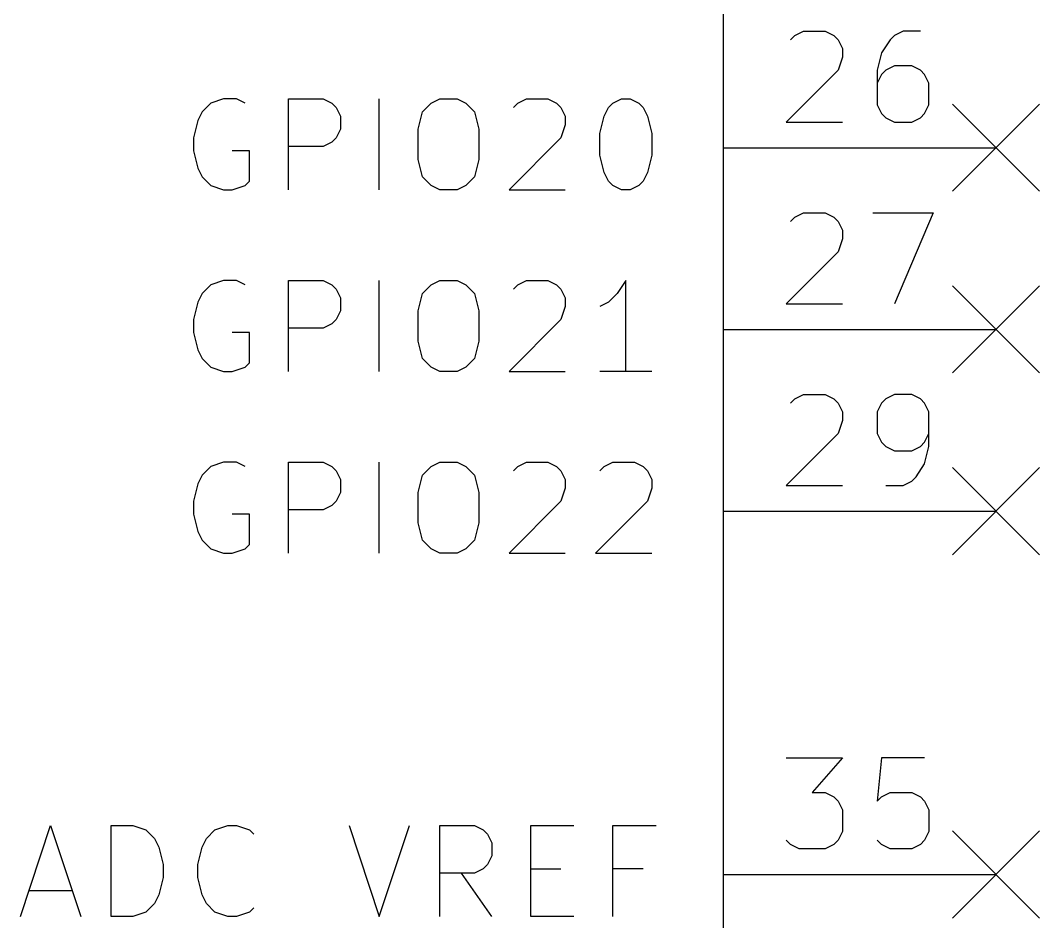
# Model space of a CAD drawing. Header units: inches. Extents: x 0.4 to 11.3, y -7.9 to -0.4.
# Drawn here: x 6.113 to 6.674, y -3.976 to -3.48 of the extents above; entities that cross this region are included whole.
import ezdxf

# ---------------------------------------------------------------- set-up
doc = ezdxf.new("R2010")
doc.units = ezdxf.units.IN
doc.header["$MEASUREMENT"] = 0
for name, color, linetype in [('BLUE', 174, 'CONTINUOUS'), ('GREENSIXTYFIVE', 129, 'CONTINUOUS'), ('LIGHTRED', 12, 'CONTINUOUS'), ('RED', 14, 'CONTINUOUS'), ('WHITE', 250, 'CONTINUOUS')]:
    doc.layers.add(name, color=color, linetype=linetype)

msp = doc.modelspace()

# ---------------------------------------------------------------- linework, layer by layer
at = {"layer": 'BLUE', "linetype": 'CONTINUOUS'}
for p, q in [((6.626, -3.526), (6.674, -3.574)), ((6.674, -3.526), (6.626, -3.574)), ((6.626, -3.626), (6.674, -3.674)), ((6.674, -3.626), (6.626, -3.674)), ((6.626, -3.726), (6.674, -3.774)), ((6.674, -3.726), (6.626, -3.774)), ((6.626, -3.926), (6.674, -3.974)), ((6.674, -3.926), (6.626, -3.974))]:
    msp.add_line(p, q, dxfattribs=at)
at = {"layer": 'GREENSIXTYFIVE', "linetype": 'CONTINUOUS'}
for p, q in [((6.22476, -3.52313), (6.21762, -3.52551)), ((6.22476, -3.52313), (6.21762, -3.52551)), ((6.2319, -3.52313), (6.22476, -3.52313)), ((6.2319, -3.52313), (6.22476, -3.52313)), ((6.23667, -3.52551), (6.2319, -3.52313)), ((6.23667, -3.52551), (6.2319, -3.52313)), ((6.26047, -3.57313), (6.26047, -3.52313)), ((6.26047, -3.52313), (6.27952, -3.52313)), ((6.26047, -3.57313), (6.26047, -3.52313)), ((6.26047, -3.52313), (6.27952, -3.52313)), ((6.27952, -3.52313), (6.28428, -3.52551)), ((6.27952, -3.52313), (6.28428, -3.52551)), ((6.31047, -3.57313), (6.31047, -3.52313)), ((6.31047, -3.57313), (6.31047, -3.52313)), ((6.33905, -3.52551), (6.34381, -3.52313)), ((6.33905, -3.52551), (6.34381, -3.52313)), ((6.34381, -3.52313), (6.35333, -3.52313)), ((6.34381, -3.52313), (6.35333, -3.52313)), ((6.35333, -3.52313), (6.35809, -3.52551)), ((6.35333, -3.52313), (6.35809, -3.52551)), ((6.38667, -3.52551), (6.39143, -3.52313)), ((6.38667, -3.52551), (6.39143, -3.52313)), ((6.39143, -3.52313), (6.40333, -3.52313)), ((6.39143, -3.52313), (6.40333, -3.52313)), ((6.40333, -3.52313), (6.40809, -3.52551)), ((6.40333, -3.52313), (6.40809, -3.52551)), ((6.43905, -3.52551), (6.44381, -3.52313)), ((6.43905, -3.52551), (6.44381, -3.52313)), ((6.44381, -3.52313), (6.44857, -3.52313)), ((6.44381, -3.52313), (6.44857, -3.52313)), ((6.44857, -3.52313), (6.45333, -3.52551)), ((6.44857, -3.52313), (6.45333, -3.52551)), ((6.21762, -3.52551), (6.21285, -3.53028)), ((6.21762, -3.52551), (6.21285, -3.53028)), ((6.28428, -3.52551), (6.28667, -3.52789)), ((6.28428, -3.52551), (6.28667, -3.52789)), ((6.28667, -3.52789), (6.28904, -3.53265)), ((6.28667, -3.52789), (6.28904, -3.53265)), ((6.33428, -3.53028), (6.33905, -3.52551)), ((6.33428, -3.53028), (6.33905, -3.52551)), ((6.35809, -3.52551), (6.36285, -3.53028)), ((6.35809, -3.52551), (6.36285, -3.53028)), ((6.38429, -3.52789), (6.38667, -3.52551)), ((6.38429, -3.52789), (6.38667, -3.52551)), ((6.40809, -3.52551), (6.41048, -3.52789)), ((6.40809, -3.52551), (6.41048, -3.52789)), ((6.41048, -3.52789), (6.41286, -3.53265)), ((6.41048, -3.52789), (6.41286, -3.53265)), ((6.43428, -3.53265), (6.43667, -3.52789)), ((6.43428, -3.53265), (6.43667, -3.52789)), ((6.43667, -3.52789), (6.43905, -3.52551)), ((6.43667, -3.52789), (6.43905, -3.52551)), ((6.45333, -3.52551), (6.45571, -3.52789)), ((6.45333, -3.52551), (6.45571, -3.52789)), ((6.45571, -3.52789), (6.45809, -3.53265)), ((6.45571, -3.52789), (6.45809, -3.53265)), ((6.21047, -3.53504), (6.20809, -3.54456)), ((6.21047, -3.53504), (6.20809, -3.54456)), ((6.21285, -3.53028), (6.21047, -3.53504)), ((6.21285, -3.53028), (6.21047, -3.53504)), ((6.28904, -3.53265), (6.28904, -3.5398)), ((6.28904, -3.53265), (6.28904, -3.5398)), ((6.33191, -3.5398), (6.33428, -3.53028)), ((6.33191, -3.5398), (6.33428, -3.53028)), ((6.36285, -3.53028), (6.36524, -3.5398)), ((6.36285, -3.53028), (6.36524, -3.5398)), ((6.41286, -3.53265), (6.41286, -3.53742)), ((6.41286, -3.53265), (6.41286, -3.53742)), ((6.43191, -3.54218), (6.43428, -3.53265)), ((6.43191, -3.54218), (6.43428, -3.53265)), ((6.45809, -3.53265), (6.46048, -3.54218)), ((6.45809, -3.53265), (6.46048, -3.54218)), ((6.28904, -3.5398), (6.28667, -3.54456)), ((6.28904, -3.5398), (6.28667, -3.54456)), ((6.33191, -3.55646), (6.33191, -3.5398)), ((6.33191, -3.55646), (6.33191, -3.5398)), ((6.36524, -3.5398), (6.36524, -3.55646)), ((6.36524, -3.5398), (6.36524, -3.55646)), ((6.41286, -3.53742), (6.41048, -3.54456)), ((6.41286, -3.53742), (6.41048, -3.54456)), ((6.20809, -3.54456), (6.20809, -3.5517)), ((6.20809, -3.54456), (6.20809, -3.5517)), ((6.28667, -3.54456), (6.28428, -3.54694)), ((6.28667, -3.54456), (6.28428, -3.54694)), ((6.41048, -3.54456), (6.38191, -3.57313)), ((6.41048, -3.54456), (6.38191, -3.57313)), ((6.43191, -3.55408), (6.43191, -3.54218)), ((6.43191, -3.55408), (6.43191, -3.54218)), ((6.46048, -3.54218), (6.46048, -3.55408)), ((6.46048, -3.54218), (6.46048, -3.55408)), ((6.20809, -3.5517), (6.21047, -3.56122)), ((6.20809, -3.5517), (6.21047, -3.56122)), ((6.23904, -3.5517), (6.22952, -3.5517)), ((6.23904, -3.5517), (6.22952, -3.5517)), ((6.23904, -3.56837), (6.23904, -3.5517)), ((6.23904, -3.56837), (6.23904, -3.5517)), ((6.27952, -3.54932), (6.26047, -3.54932)), ((6.27952, -3.54932), (6.26047, -3.54932)), ((6.28428, -3.54694), (6.27952, -3.54932)), ((6.28428, -3.54694), (6.27952, -3.54932)), ((6.33428, -3.56599), (6.33191, -3.55646)), ((6.33428, -3.56599), (6.33191, -3.55646)), ((6.36524, -3.55646), (6.36285, -3.56599)), ((6.36524, -3.55646), (6.36285, -3.56599)), ((6.43428, -3.56361), (6.43191, -3.55408)), ((6.43428, -3.56361), (6.43191, -3.55408)), ((6.46048, -3.55408), (6.45809, -3.56361)), ((6.46048, -3.55408), (6.45809, -3.56361)), ((6.21047, -3.56122), (6.21285, -3.56599)), ((6.21047, -3.56122), (6.21285, -3.56599)), ((6.21285, -3.56599), (6.21762, -3.57075)), ((6.21285, -3.56599), (6.21762, -3.57075)), ((6.23667, -3.57075), (6.23904, -3.56837)), ((6.23667, -3.57075), (6.23904, -3.56837)), ((6.33905, -3.57075), (6.33428, -3.56599)), ((6.33905, -3.57075), (6.33428, -3.56599)), ((6.36285, -3.56599), (6.35809, -3.57075)), ((6.36285, -3.56599), (6.35809, -3.57075)), ((6.43667, -3.56837), (6.43428, -3.56361)), ((6.43667, -3.56837), (6.43428, -3.56361)), ((6.43905, -3.57075), (6.43667, -3.56837)), ((6.43905, -3.57075), (6.43667, -3.56837)), ((6.45571, -3.56837), (6.45333, -3.57075)), ((6.45571, -3.56837), (6.45333, -3.57075)), ((6.45809, -3.56361), (6.45571, -3.56837)), ((6.45809, -3.56361), (6.45571, -3.56837)), ((6.21762, -3.57075), (6.22476, -3.57313)), ((6.21762, -3.57075), (6.22476, -3.57313)), ((6.22476, -3.57313), (6.22952, -3.57313)), ((6.22476, -3.57313), (6.22952, -3.57313)), ((6.22952, -3.57313), (6.23667, -3.57075)), ((6.22952, -3.57313), (6.23667, -3.57075)), ((6.34381, -3.57313), (6.33905, -3.57075)), ((6.34381, -3.57313), (6.33905, -3.57075)), ((6.35333, -3.57313), (6.34381, -3.57313)), ((6.35333, -3.57313), (6.34381, -3.57313)), ((6.35809, -3.57075), (6.35333, -3.57313)), ((6.35809, -3.57075), (6.35333, -3.57313)), ((6.38191, -3.57313), (6.41286, -3.57313)), ((6.38191, -3.57313), (6.41286, -3.57313)), ((6.44381, -3.57313), (6.43905, -3.57075)), ((6.44381, -3.57313), (6.43905, -3.57075)), ((6.44857, -3.57313), (6.44381, -3.57313)), ((6.44857, -3.57313), (6.44381, -3.57313)), ((6.45333, -3.57075), (6.44857, -3.57313)), ((6.45333, -3.57075), (6.44857, -3.57313)), ((6.22476, -3.62313), (6.21762, -3.62551)), ((6.22476, -3.62313), (6.21762, -3.62551)), ((6.2319, -3.62313), (6.22476, -3.62313)), ((6.2319, -3.62313), (6.22476, -3.62313)), ((6.23667, -3.62551), (6.2319, -3.62313)), ((6.23667, -3.62551), (6.2319, -3.62313)), ((6.26047, -3.67313), (6.26047, -3.62313)), ((6.26047, -3.62313), (6.27952, -3.62313)), ((6.26047, -3.67313), (6.26047, -3.62313)), ((6.26047, -3.62313), (6.27952, -3.62313)), ((6.27952, -3.62313), (6.28428, -3.62551)), ((6.27952, -3.62313), (6.28428, -3.62551)), ((6.31047, -3.67313), (6.31047, -3.62313)), ((6.31047, -3.67313), (6.31047, -3.62313)), ((6.33905, -3.62551), (6.34381, -3.62313)), ((6.33905, -3.62551), (6.34381, -3.62313)), ((6.34381, -3.62313), (6.35333, -3.62313)), ((6.34381, -3.62313), (6.35333, -3.62313)), ((6.35333, -3.62313), (6.35809, -3.62551)), ((6.35333, -3.62313), (6.35809, -3.62551)), ((6.38667, -3.62551), (6.39143, -3.62313)), ((6.38667, -3.62551), (6.39143, -3.62313)), ((6.39143, -3.62313), (6.40333, -3.62313)), ((6.39143, -3.62313), (6.40333, -3.62313)), ((6.40333, -3.62313), (6.40809, -3.62551)), ((6.40333, -3.62313), (6.40809, -3.62551)), ((6.44619, -3.62313), (6.44143, -3.63028)), ((6.44619, -3.62313), (6.44143, -3.63028)), ((6.44619, -3.67313), (6.44619, -3.62313)), ((6.44619, -3.67313), (6.44619, -3.62313)), ((6.21285, -3.63028), (6.21047, -3.63504)), ((6.21285, -3.63028), (6.21047, -3.63504)), ((6.21762, -3.62551), (6.21285, -3.63028)), ((6.21762, -3.62551), (6.21285, -3.63028)), ((6.28428, -3.62551), (6.28667, -3.62789)), ((6.28428, -3.62551), (6.28667, -3.62789)), ((6.28667, -3.62789), (6.28904, -3.63265)), ((6.28667, -3.62789), (6.28904, -3.63265)), ((6.33191, -3.6398), (6.33428, -3.63028)), ((6.33191, -3.6398), (6.33428, -3.63028)), ((6.33428, -3.63028), (6.33905, -3.62551)), ((6.33428, -3.63028), (6.33905, -3.62551)), ((6.35809, -3.62551), (6.36285, -3.63028)), ((6.35809, -3.62551), (6.36285, -3.63028)), ((6.36285, -3.63028), (6.36524, -3.6398)), ((6.36285, -3.63028), (6.36524, -3.6398)), ((6.38429, -3.62789), (6.38667, -3.62551)), ((6.38429, -3.62789), (6.38667, -3.62551)), ((6.40809, -3.62551), (6.41048, -3.62789)), ((6.40809, -3.62551), (6.41048, -3.62789)), ((6.41048, -3.62789), (6.41286, -3.63265)), ((6.41048, -3.62789), (6.41286, -3.63265)), ((6.44143, -3.63028), (6.43667, -3.63504)), ((6.44143, -3.63028), (6.43667, -3.63504)), ((6.21047, -3.63504), (6.20809, -3.64456)), ((6.21047, -3.63504), (6.20809, -3.64456)), ((6.28904, -3.63265), (6.28904, -3.6398)), ((6.28904, -3.63265), (6.28904, -3.6398)), ((6.41286, -3.63265), (6.41286, -3.63742)), ((6.41286, -3.63265), (6.41286, -3.63742)), ((6.43667, -3.63504), (6.43191, -3.63742)), ((6.43667, -3.63504), (6.43191, -3.63742)), ((6.28904, -3.6398), (6.28667, -3.64456)), ((6.28904, -3.6398), (6.28667, -3.64456)), ((6.33191, -3.65646), (6.33191, -3.6398)), ((6.33191, -3.65646), (6.33191, -3.6398)), ((6.36524, -3.6398), (6.36524, -3.65646)), ((6.36524, -3.6398), (6.36524, -3.65646)), ((6.41286, -3.63742), (6.41048, -3.64456)), ((6.41286, -3.63742), (6.41048, -3.64456)), ((6.20809, -3.64456), (6.20809, -3.6517)), ((6.20809, -3.64456), (6.20809, -3.6517)), ((6.28428, -3.64694), (6.27952, -3.64932)), ((6.28428, -3.64694), (6.27952, -3.64932)), ((6.28667, -3.64456), (6.28428, -3.64694)), ((6.28667, -3.64456), (6.28428, -3.64694)), ((6.41048, -3.64456), (6.38191, -3.67313)), ((6.41048, -3.64456), (6.38191, -3.67313)), ((6.20809, -3.6517), (6.21047, -3.66122)), ((6.20809, -3.6517), (6.21047, -3.66122)), ((6.23904, -3.6517), (6.22952, -3.6517)), ((6.23904, -3.6517), (6.22952, -3.6517)), ((6.23904, -3.66837), (6.23904, -3.6517)), ((6.23904, -3.66837), (6.23904, -3.6517)), ((6.27952, -3.64932), (6.26047, -3.64932)), ((6.27952, -3.64932), (6.26047, -3.64932)), ((6.33428, -3.66599), (6.33191, -3.65646)), ((6.33428, -3.66599), (6.33191, -3.65646)), ((6.36524, -3.65646), (6.36285, -3.66599)), ((6.36524, -3.65646), (6.36285, -3.66599)), ((6.21047, -3.66122), (6.21285, -3.66599)), ((6.21047, -3.66122), (6.21285, -3.66599)), ((6.21285, -3.66599), (6.21762, -3.67075)), ((6.21285, -3.66599), (6.21762, -3.67075)), ((6.23667, -3.67075), (6.23904, -3.66837)), ((6.23667, -3.67075), (6.23904, -3.66837)), ((6.33905, -3.67075), (6.33428, -3.66599)), ((6.33905, -3.67075), (6.33428, -3.66599)), ((6.36285, -3.66599), (6.35809, -3.67075)), ((6.36285, -3.66599), (6.35809, -3.67075)), ((6.21762, -3.67075), (6.22476, -3.67313)), ((6.21762, -3.67075), (6.22476, -3.67313)), ((6.22476, -3.67313), (6.22952, -3.67313)), ((6.22476, -3.67313), (6.22952, -3.67313)), ((6.22952, -3.67313), (6.23667, -3.67075)), ((6.22952, -3.67313), (6.23667, -3.67075)), ((6.34381, -3.67313), (6.33905, -3.67075)), ((6.34381, -3.67313), (6.33905, -3.67075)), ((6.35333, -3.67313), (6.34381, -3.67313)), ((6.35333, -3.67313), (6.34381, -3.67313)), ((6.35809, -3.67075), (6.35333, -3.67313)), ((6.35809, -3.67075), (6.35333, -3.67313)), ((6.38191, -3.67313), (6.41286, -3.67313)), ((6.38191, -3.67313), (6.41286, -3.67313)), ((6.46048, -3.67313), (6.43191, -3.67313)), ((6.46048, -3.67313), (6.43191, -3.67313)), ((6.21762, -3.72551), (6.21285, -3.73028)), ((6.21762, -3.72551), (6.21285, -3.73028)), ((6.22476, -3.72313), (6.21762, -3.72551)), ((6.22476, -3.72313), (6.21762, -3.72551)), ((6.2319, -3.72313), (6.22476, -3.72313)), ((6.2319, -3.72313), (6.22476, -3.72313)), ((6.23667, -3.72551), (6.2319, -3.72313)), ((6.23667, -3.72551), (6.2319, -3.72313)), ((6.26047, -3.77313), (6.26047, -3.72313)), ((6.26047, -3.72313), (6.27952, -3.72313)), ((6.26047, -3.77313), (6.26047, -3.72313)), ((6.26047, -3.72313), (6.27952, -3.72313)), ((6.27952, -3.72313), (6.28428, -3.72551)), ((6.27952, -3.72313), (6.28428, -3.72551)), ((6.28428, -3.72551), (6.28667, -3.72789)), ((6.28428, -3.72551), (6.28667, -3.72789)), ((6.31047, -3.77313), (6.31047, -3.72313)), ((6.31047, -3.77313), (6.31047, -3.72313)), ((6.33428, -3.73028), (6.33905, -3.72551)), ((6.33428, -3.73028), (6.33905, -3.72551)), ((6.33905, -3.72551), (6.34381, -3.72313)), ((6.33905, -3.72551), (6.34381, -3.72313)), ((6.34381, -3.72313), (6.35333, -3.72313)), ((6.34381, -3.72313), (6.35333, -3.72313)), ((6.35333, -3.72313), (6.35809, -3.72551)), ((6.35333, -3.72313), (6.35809, -3.72551)), ((6.35809, -3.72551), (6.36285, -3.73028)), ((6.35809, -3.72551), (6.36285, -3.73028)), ((6.38429, -3.72789), (6.38667, -3.72551)), ((6.38429, -3.72789), (6.38667, -3.72551)), ((6.38667, -3.72551), (6.39143, -3.72313)), ((6.38667, -3.72551), (6.39143, -3.72313)), ((6.39143, -3.72313), (6.40333, -3.72313)), ((6.39143, -3.72313), (6.40333, -3.72313)), ((6.40333, -3.72313), (6.40809, -3.72551)), ((6.40333, -3.72313), (6.40809, -3.72551)), ((6.40809, -3.72551), (6.41048, -3.72789)), ((6.40809, -3.72551), (6.41048, -3.72789)), ((6.43191, -3.72789), (6.43428, -3.72551)), ((6.43191, -3.72789), (6.43428, -3.72551)), ((6.43428, -3.72551), (6.43905, -3.72313)), ((6.43428, -3.72551), (6.43905, -3.72313)), ((6.43905, -3.72313), (6.45095, -3.72313)), ((6.43905, -3.72313), (6.45095, -3.72313)), ((6.45095, -3.72313), (6.45571, -3.72551)), ((6.45095, -3.72313), (6.45571, -3.72551)), ((6.45571, -3.72551), (6.45809, -3.72789)), ((6.45571, -3.72551), (6.45809, -3.72789)), ((6.21285, -3.73028), (6.21047, -3.73504)), ((6.21285, -3.73028), (6.21047, -3.73504)), ((6.28667, -3.72789), (6.28904, -3.73265)), ((6.28667, -3.72789), (6.28904, -3.73265)), ((6.33191, -3.7398), (6.33428, -3.73028)), ((6.33191, -3.7398), (6.33428, -3.73028)), ((6.36285, -3.73028), (6.36524, -3.7398)), ((6.36285, -3.73028), (6.36524, -3.7398)), ((6.41048, -3.72789), (6.41286, -3.73265)), ((6.41048, -3.72789), (6.41286, -3.73265)), ((6.45809, -3.72789), (6.46048, -3.73265)), ((6.45809, -3.72789), (6.46048, -3.73265)), ((6.21047, -3.73504), (6.20809, -3.74456)), ((6.21047, -3.73504), (6.20809, -3.74456)), ((6.28904, -3.73265), (6.28904, -3.7398)), ((6.28904, -3.73265), (6.28904, -3.7398)), ((6.41286, -3.73265), (6.41286, -3.73742)), ((6.41286, -3.73265), (6.41286, -3.73742)), ((6.46048, -3.73265), (6.46048, -3.73742)), ((6.46048, -3.73265), (6.46048, -3.73742)), ((6.28904, -3.7398), (6.28667, -3.74456)), ((6.28904, -3.7398), (6.28667, -3.74456)), ((6.33191, -3.75646), (6.33191, -3.7398)), ((6.33191, -3.75646), (6.33191, -3.7398)), ((6.36524, -3.7398), (6.36524, -3.75646)), ((6.36524, -3.7398), (6.36524, -3.75646)), ((6.41286, -3.73742), (6.41048, -3.74456)), ((6.41286, -3.73742), (6.41048, -3.74456)), ((6.46048, -3.73742), (6.45809, -3.74456)), ((6.46048, -3.73742), (6.45809, -3.74456)), ((6.20809, -3.74456), (6.20809, -3.7517)), ((6.20809, -3.74456), (6.20809, -3.7517)), ((6.28428, -3.74694), (6.27952, -3.74932)), ((6.28428, -3.74694), (6.27952, -3.74932)), ((6.28667, -3.74456), (6.28428, -3.74694)), ((6.28667, -3.74456), (6.28428, -3.74694)), ((6.41048, -3.74456), (6.38191, -3.77313)), ((6.41048, -3.74456), (6.38191, -3.77313)), ((6.45809, -3.74456), (6.42952, -3.77313)), ((6.45809, -3.74456), (6.42952, -3.77313)), ((6.20809, -3.7517), (6.21047, -3.76122)), ((6.20809, -3.7517), (6.21047, -3.76122)), ((6.23904, -3.7517), (6.22952, -3.7517)), ((6.23904, -3.7517), (6.22952, -3.7517)), ((6.23904, -3.76837), (6.23904, -3.7517)), ((6.23904, -3.76837), (6.23904, -3.7517)), ((6.27952, -3.74932), (6.26047, -3.74932)), ((6.27952, -3.74932), (6.26047, -3.74932)), ((6.33428, -3.76599), (6.33191, -3.75646)), ((6.33428, -3.76599), (6.33191, -3.75646)), ((6.36524, -3.75646), (6.36285, -3.76599)), ((6.36524, -3.75646), (6.36285, -3.76599)), ((6.21047, -3.76122), (6.21285, -3.76599)), ((6.21047, -3.76122), (6.21285, -3.76599)), ((6.21285, -3.76599), (6.21762, -3.77075)), ((6.21285, -3.76599), (6.21762, -3.77075)), ((6.21762, -3.77075), (6.22476, -3.77313)), ((6.21762, -3.77075), (6.22476, -3.77313)), ((6.22952, -3.77313), (6.23667, -3.77075)), ((6.22952, -3.77313), (6.23667, -3.77075)), ((6.23667, -3.77075), (6.23904, -3.76837)), ((6.23667, -3.77075), (6.23904, -3.76837)), ((6.33905, -3.77075), (6.33428, -3.76599)), ((6.33905, -3.77075), (6.33428, -3.76599)), ((6.34381, -3.77313), (6.33905, -3.77075)), ((6.34381, -3.77313), (6.33905, -3.77075)), ((6.35809, -3.77075), (6.35333, -3.77313)), ((6.35809, -3.77075), (6.35333, -3.77313)), ((6.36285, -3.76599), (6.35809, -3.77075)), ((6.36285, -3.76599), (6.35809, -3.77075)), ((6.22476, -3.77313), (6.22952, -3.77313)), ((6.22476, -3.77313), (6.22952, -3.77313)), ((6.35333, -3.77313), (6.34381, -3.77313)), ((6.35333, -3.77313), (6.34381, -3.77313)), ((6.38191, -3.77313), (6.41286, -3.77313)), ((6.38191, -3.77313), (6.41286, -3.77313)), ((6.42952, -3.77313), (6.46048, -3.77313)), ((6.42952, -3.77313), (6.46048, -3.77313)), ((6.11285, -3.97313), (6.12952, -3.92313)), ((6.11285, -3.97313), (6.12952, -3.92313)), ((6.12952, -3.92313), (6.14619, -3.97313)), ((6.12952, -3.92313), (6.14619, -3.97313)), ((6.16285, -3.97313), (6.16285, -3.92313)), ((6.16285, -3.92313), (6.17476, -3.92313)), ((6.16285, -3.97313), (6.16285, -3.92313)), ((6.16285, -3.92313), (6.17476, -3.92313)), ((6.17476, -3.92313), (6.1819, -3.92551)), ((6.17476, -3.92313), (6.1819, -3.92551)), ((6.1819, -3.92551), (6.18667, -3.93028)), ((6.1819, -3.92551), (6.18667, -3.93028)), ((6.21524, -3.93028), (6.22, -3.92551)), ((6.21524, -3.93028), (6.22, -3.92551)), ((6.22, -3.92551), (6.22714, -3.92313)), ((6.22, -3.92551), (6.22714, -3.92313)), ((6.22714, -3.92313), (6.2319, -3.92313)), ((6.22714, -3.92313), (6.2319, -3.92313)), ((6.2319, -3.92313), (6.23905, -3.92551)), ((6.2319, -3.92313), (6.23905, -3.92551)), ((6.23905, -3.92551), (6.24143, -3.92789)), ((6.23905, -3.92551), (6.24143, -3.92789)), ((6.29381, -3.92313), (6.31047, -3.97313)), ((6.29381, -3.92313), (6.31047, -3.97313)), ((6.31047, -3.97313), (6.32714, -3.92313)), ((6.31047, -3.97313), (6.32714, -3.92313)), ((6.34381, -3.97313), (6.34381, -3.92313)), ((6.34381, -3.92313), (6.36285, -3.92313)), ((6.34381, -3.97313), (6.34381, -3.92313)), ((6.34381, -3.92313), (6.36285, -3.92313)), ((6.36285, -3.92313), (6.36762, -3.92551)), ((6.36285, -3.92313), (6.36762, -3.92551)), ((6.36762, -3.92551), (6.37, -3.92789)), ((6.36762, -3.92551), (6.37, -3.92789)), ((6.37, -3.92789), (6.37238, -3.93265)), ((6.37, -3.92789), (6.37238, -3.93265)), ((6.39381, -3.97313), (6.39381, -3.92313)), ((6.39381, -3.92313), (6.41762, -3.92313)), ((6.39381, -3.97313), (6.39381, -3.92313)), ((6.39381, -3.92313), (6.41762, -3.92313)), ((6.43904, -3.97313), (6.43904, -3.92313)), ((6.43904, -3.92313), (6.46285, -3.92313)), ((6.43904, -3.97313), (6.43904, -3.92313)), ((6.43904, -3.92313), (6.46285, -3.92313)), ((6.18667, -3.93028), (6.18905, -3.93504)), ((6.18667, -3.93028), (6.18905, -3.93504)), ((6.21285, -3.93504), (6.21524, -3.93028)), ((6.21285, -3.93504), (6.21524, -3.93028)), ((6.37238, -3.93265), (6.37238, -3.9398)), ((6.37238, -3.93265), (6.37238, -3.9398)), ((6.18905, -3.93504), (6.19143, -3.94456)), ((6.18905, -3.93504), (6.19143, -3.94456)), ((6.21048, -3.94456), (6.21285, -3.93504)), ((6.21048, -3.94456), (6.21285, -3.93504)), ((6.19143, -3.94456), (6.19143, -3.9517)), ((6.19143, -3.94456), (6.19143, -3.9517)), ((6.21048, -3.9517), (6.21048, -3.94456)), ((6.21048, -3.9517), (6.21048, -3.94456)), ((6.37, -3.94456), (6.36762, -3.94694)), ((6.37, -3.94456), (6.36762, -3.94694)), ((6.37238, -3.9398), (6.37, -3.94456)), ((6.37238, -3.9398), (6.37, -3.94456)), ((6.36285, -3.94932), (6.34381, -3.94932)), ((6.36285, -3.94932), (6.34381, -3.94932)), ((6.37238, -3.97313), (6.35571, -3.94932)), ((6.37238, -3.97313), (6.35571, -3.94932)), ((6.36762, -3.94694), (6.36285, -3.94932)), ((6.36762, -3.94694), (6.36285, -3.94932)), ((6.39381, -3.94694), (6.41048, -3.94694)), ((6.39381, -3.94694), (6.41048, -3.94694)), ((6.45571, -3.94694), (6.43904, -3.94694)), ((6.45571, -3.94694), (6.43904, -3.94694)), ((6.19143, -3.9517), (6.18905, -3.96122)), ((6.19143, -3.9517), (6.18905, -3.96122)), ((6.21285, -3.96122), (6.21048, -3.9517)), ((6.21285, -3.96122), (6.21048, -3.9517)), ((6.11762, -3.95885), (6.14143, -3.95885)), ((6.11762, -3.95885), (6.14143, -3.95885)), ((6.18905, -3.96122), (6.18667, -3.96599)), ((6.18905, -3.96122), (6.18667, -3.96599)), ((6.21524, -3.96599), (6.21285, -3.96122)), ((6.21524, -3.96599), (6.21285, -3.96122)), ((6.18667, -3.96599), (6.1819, -3.97075)), ((6.18667, -3.96599), (6.1819, -3.97075)), ((6.22, -3.97075), (6.21524, -3.96599)), ((6.22, -3.97075), (6.21524, -3.96599)), ((6.1819, -3.97075), (6.17476, -3.97313)), ((6.1819, -3.97075), (6.17476, -3.97313)), ((6.22714, -3.97313), (6.22, -3.97075)), ((6.22714, -3.97313), (6.22, -3.97075)), ((6.23905, -3.97075), (6.2319, -3.97313)), ((6.23905, -3.97075), (6.2319, -3.97313)), ((6.24143, -3.96837), (6.23905, -3.97075)), ((6.24143, -3.96837), (6.23905, -3.97075)), ((6.17476, -3.97313), (6.16285, -3.97313)), ((6.17476, -3.97313), (6.16285, -3.97313)), ((6.2319, -3.97313), (6.22714, -3.97313)), ((6.2319, -3.97313), (6.22714, -3.97313)), ((6.41762, -3.97313), (6.39381, -3.97313)), ((6.41762, -3.97313), (6.39381, -3.97313))]:
    msp.add_line(p, q, dxfattribs=at)
at = {"layer": 'LIGHTRED', "linetype": 'CONTINUOUS'}
for p, q in [((6.53691, -3.49064), (6.53928, -3.48826)), ((6.53691, -3.49064), (6.53928, -3.48826)), ((6.53928, -3.48826), (6.54405, -3.48588)), ((6.53928, -3.48826), (6.54405, -3.48588)), ((6.54405, -3.48588), (6.55595, -3.48588)), ((6.54405, -3.48588), (6.55595, -3.48588)), ((6.55595, -3.48588), (6.56071, -3.48826)), ((6.55595, -3.48588), (6.56071, -3.48826)), ((6.56071, -3.48826), (6.56309, -3.49064)), ((6.56071, -3.48826), (6.56309, -3.49064)), ((6.59405, -3.48826), (6.59167, -3.49064)), ((6.59405, -3.48826), (6.59167, -3.49064)), ((6.59881, -3.48588), (6.59405, -3.48826)), ((6.59881, -3.48588), (6.59405, -3.48826)), ((6.60833, -3.48588), (6.59881, -3.48588)), ((6.60833, -3.48588), (6.59881, -3.48588)), ((6.56309, -3.49064), (6.56548, -3.4954)), ((6.56309, -3.49064), (6.56548, -3.4954)), ((6.56548, -3.4954), (6.56548, -3.50017)), ((6.56548, -3.4954), (6.56548, -3.50017)), ((6.59167, -3.49064), (6.5869, -3.49778)), ((6.59167, -3.49064), (6.5869, -3.49778)), ((6.56548, -3.50017), (6.56309, -3.50731)), ((6.56548, -3.50017), (6.56309, -3.50731)), ((6.5869, -3.49778), (6.58452, -3.50731)), ((6.5869, -3.49778), (6.58452, -3.50731)), ((6.59405, -3.50493), (6.58928, -3.50731)), ((6.59405, -3.50493), (6.58928, -3.50731)), ((6.60357, -3.50493), (6.59405, -3.50493)), ((6.60357, -3.50493), (6.59405, -3.50493)), ((6.60833, -3.50731), (6.60357, -3.50493)), ((6.60833, -3.50731), (6.60357, -3.50493)), ((6.56309, -3.50731), (6.53452, -3.53588)), ((6.56309, -3.50731), (6.53452, -3.53588)), ((6.58452, -3.50731), (6.58452, -3.52635)), ((6.58452, -3.50731), (6.58452, -3.52635)), ((6.5869, -3.50969), (6.58452, -3.51445)), ((6.5869, -3.50969), (6.58452, -3.51445)), ((6.58928, -3.50731), (6.5869, -3.50969)), ((6.58928, -3.50731), (6.5869, -3.50969)), ((6.61071, -3.50969), (6.60833, -3.50731)), ((6.61071, -3.50969), (6.60833, -3.50731)), ((6.61309, -3.51445), (6.61071, -3.50969)), ((6.61309, -3.51445), (6.61071, -3.50969)), ((6.61309, -3.52635), (6.61309, -3.51445)), ((6.61309, -3.52635), (6.61309, -3.51445)), ((6.58452, -3.52635), (6.5869, -3.53112)), ((6.58452, -3.52635), (6.5869, -3.53112)), ((6.61071, -3.53112), (6.61309, -3.52635)), ((6.61071, -3.53112), (6.61309, -3.52635)), ((6.5869, -3.53112), (6.58928, -3.5335)), ((6.5869, -3.53112), (6.58928, -3.5335)), ((6.58928, -3.5335), (6.59405, -3.53588)), ((6.58928, -3.5335), (6.59405, -3.53588)), ((6.60357, -3.53588), (6.60833, -3.5335)), ((6.60357, -3.53588), (6.60833, -3.5335)), ((6.60833, -3.5335), (6.61071, -3.53112)), ((6.60833, -3.5335), (6.61071, -3.53112)), ((6.53452, -3.53588), (6.56548, -3.53588)), ((6.53452, -3.53588), (6.56548, -3.53588)), ((6.59405, -3.53588), (6.60357, -3.53588)), ((6.59405, -3.53588), (6.60357, -3.53588)), ((6.53691, -3.59064), (6.53928, -3.58826)), ((6.53691, -3.59064), (6.53928, -3.58826)), ((6.53928, -3.58826), (6.54405, -3.58588)), ((6.53928, -3.58826), (6.54405, -3.58588)), ((6.54405, -3.58588), (6.55595, -3.58588)), ((6.54405, -3.58588), (6.55595, -3.58588)), ((6.55595, -3.58588), (6.56071, -3.58826)), ((6.55595, -3.58588), (6.56071, -3.58826)), ((6.56071, -3.58826), (6.56309, -3.59064)), ((6.56071, -3.58826), (6.56309, -3.59064)), ((6.56309, -3.59064), (6.56548, -3.5954)), ((6.56309, -3.59064), (6.56548, -3.5954)), ((6.58214, -3.58588), (6.61547, -3.58588)), ((6.58214, -3.58588), (6.61547, -3.58588)), ((6.61547, -3.58588), (6.59405, -3.63588)), ((6.61547, -3.58588), (6.59405, -3.63588)), ((6.56548, -3.5954), (6.56548, -3.60017)), ((6.56548, -3.5954), (6.56548, -3.60017)), ((6.56548, -3.60017), (6.56309, -3.60731)), ((6.56548, -3.60017), (6.56309, -3.60731)), ((6.56309, -3.60731), (6.53452, -3.63588)), ((6.56309, -3.60731), (6.53452, -3.63588)), ((6.53452, -3.63588), (6.56548, -3.63588)), ((6.53452, -3.63588), (6.56548, -3.63588)), ((6.53928, -3.68826), (6.54405, -3.68588)), ((6.53928, -3.68826), (6.54405, -3.68588)), ((6.54405, -3.68588), (6.55595, -3.68588)), ((6.54405, -3.68588), (6.55595, -3.68588)), ((6.55595, -3.68588), (6.56071, -3.68826)), ((6.55595, -3.68588), (6.56071, -3.68826)), ((6.59405, -3.68588), (6.58928, -3.68826)), ((6.59405, -3.68588), (6.58928, -3.68826)), ((6.60357, -3.68588), (6.59405, -3.68588)), ((6.60357, -3.68588), (6.59405, -3.68588)), ((6.60833, -3.68826), (6.60357, -3.68588)), ((6.60833, -3.68826), (6.60357, -3.68588)), ((6.53691, -3.69064), (6.53928, -3.68826)), ((6.53691, -3.69064), (6.53928, -3.68826)), ((6.56071, -3.68826), (6.56309, -3.69064)), ((6.56071, -3.68826), (6.56309, -3.69064)), ((6.56309, -3.69064), (6.56548, -3.6954)), ((6.56309, -3.69064), (6.56548, -3.6954)), ((6.5869, -3.69064), (6.58452, -3.6954)), ((6.5869, -3.69064), (6.58452, -3.6954)), ((6.58928, -3.68826), (6.5869, -3.69064)), ((6.58928, -3.68826), (6.5869, -3.69064)), ((6.61071, -3.69064), (6.60833, -3.68826)), ((6.61071, -3.69064), (6.60833, -3.68826)), ((6.61309, -3.6954), (6.61071, -3.69064)), ((6.61309, -3.6954), (6.61071, -3.69064)), ((6.56548, -3.6954), (6.56548, -3.70017)), ((6.56548, -3.6954), (6.56548, -3.70017)), ((6.58452, -3.6954), (6.58452, -3.70731)), ((6.58452, -3.6954), (6.58452, -3.70731)), ((6.61309, -3.71445), (6.61309, -3.6954)), ((6.61309, -3.71445), (6.61309, -3.6954)), ((6.56548, -3.70017), (6.56309, -3.70731)), ((6.56548, -3.70017), (6.56309, -3.70731)), ((6.56309, -3.70731), (6.53452, -3.73588)), ((6.56309, -3.70731), (6.53452, -3.73588)), ((6.58452, -3.70731), (6.5869, -3.71207)), ((6.58452, -3.70731), (6.5869, -3.71207)), ((6.61071, -3.71207), (6.61309, -3.70731)), ((6.61071, -3.71207), (6.61309, -3.70731)), ((6.5869, -3.71207), (6.58928, -3.71445)), ((6.5869, -3.71207), (6.58928, -3.71445)), ((6.58928, -3.71445), (6.59405, -3.71683)), ((6.58928, -3.71445), (6.59405, -3.71683)), ((6.60357, -3.71683), (6.60833, -3.71445)), ((6.60357, -3.71683), (6.60833, -3.71445)), ((6.60833, -3.71445), (6.61071, -3.71207)), ((6.60833, -3.71445), (6.61071, -3.71207)), ((6.61071, -3.72397), (6.61309, -3.71445)), ((6.61071, -3.72397), (6.61309, -3.71445)), ((6.59405, -3.71683), (6.60357, -3.71683)), ((6.59405, -3.71683), (6.60357, -3.71683)), ((6.60595, -3.73112), (6.61071, -3.72397)), ((6.60595, -3.73112), (6.61071, -3.72397)), ((6.60357, -3.7335), (6.60595, -3.73112)), ((6.60357, -3.7335), (6.60595, -3.73112)), ((6.53452, -3.73588), (6.56548, -3.73588)), ((6.53452, -3.73588), (6.56548, -3.73588)), ((6.58928, -3.73588), (6.59881, -3.73588)), ((6.58928, -3.73588), (6.59881, -3.73588)), ((6.59881, -3.73588), (6.60357, -3.7335)), ((6.59881, -3.73588), (6.60357, -3.7335)), ((6.53452, -3.88588), (6.56548, -3.88588)), ((6.53452, -3.88588), (6.56548, -3.88588)), ((6.56548, -3.88588), (6.54881, -3.90493)), ((6.56548, -3.88588), (6.54881, -3.90493)), ((6.5869, -3.88588), (6.58452, -3.90969)), ((6.5869, -3.88588), (6.58452, -3.90969)), ((6.61071, -3.88588), (6.5869, -3.88588)), ((6.61071, -3.88588), (6.5869, -3.88588)), ((6.54881, -3.90493), (6.55595, -3.90493)), ((6.54881, -3.90493), (6.55595, -3.90493)), ((6.55595, -3.90493), (6.56071, -3.90731)), ((6.55595, -3.90493), (6.56071, -3.90731)), ((6.5869, -3.90731), (6.59167, -3.90493)), ((6.5869, -3.90731), (6.59167, -3.90493)), ((6.59167, -3.90493), (6.60357, -3.90493)), ((6.59167, -3.90493), (6.60357, -3.90493)), ((6.60357, -3.90493), (6.60833, -3.90731)), ((6.60357, -3.90493), (6.60833, -3.90731)), ((6.56071, -3.90731), (6.56309, -3.90969)), ((6.56071, -3.90731), (6.56309, -3.90969)), ((6.56309, -3.90969), (6.56548, -3.91445)), ((6.56309, -3.90969), (6.56548, -3.91445)), ((6.58452, -3.90969), (6.5869, -3.90731)), ((6.58452, -3.90969), (6.5869, -3.90731)), ((6.60833, -3.90731), (6.61071, -3.90969)), ((6.60833, -3.90731), (6.61071, -3.90969)), ((6.61071, -3.90969), (6.61309, -3.91445)), ((6.61071, -3.90969), (6.61309, -3.91445)), ((6.56548, -3.91445), (6.56548, -3.92635)), ((6.56548, -3.91445), (6.56548, -3.92635)), ((6.61309, -3.91445), (6.61309, -3.92635)), ((6.61309, -3.91445), (6.61309, -3.92635)), ((6.56548, -3.92635), (6.56309, -3.93112)), ((6.56548, -3.92635), (6.56309, -3.93112)), ((6.61309, -3.92635), (6.61071, -3.93112)), ((6.61309, -3.92635), (6.61071, -3.93112)), ((6.53691, -3.9335), (6.53452, -3.93112)), ((6.53691, -3.9335), (6.53452, -3.93112)), ((6.54167, -3.93588), (6.53691, -3.9335)), ((6.54167, -3.93588), (6.53691, -3.9335)), ((6.56071, -3.9335), (6.55595, -3.93588)), ((6.56071, -3.9335), (6.55595, -3.93588)), ((6.56309, -3.93112), (6.56071, -3.9335)), ((6.56309, -3.93112), (6.56071, -3.9335)), ((6.5869, -3.9335), (6.58452, -3.93112)), ((6.5869, -3.9335), (6.58452, -3.93112)), ((6.59167, -3.93588), (6.5869, -3.9335)), ((6.59167, -3.93588), (6.5869, -3.9335)), ((6.60833, -3.9335), (6.60357, -3.93588)), ((6.60833, -3.9335), (6.60357, -3.93588)), ((6.61071, -3.93112), (6.60833, -3.9335)), ((6.61071, -3.93112), (6.60833, -3.9335)), ((6.55595, -3.93588), (6.54167, -3.93588)), ((6.55595, -3.93588), (6.54167, -3.93588)), ((6.60357, -3.93588), (6.59167, -3.93588)), ((6.60357, -3.93588), (6.59167, -3.93588))]:
    msp.add_line(p, q, dxfattribs=at)
at = {"layer": 'RED', "linetype": 'CONTINUOUS'}
for p, q in [((6.5, -4.9), (6.5, -2.3)), ((6.5, -3.55), (6.65, -3.55)), ((6.5, -3.55), (6.65, -3.55)), ((6.5, -3.65), (6.65, -3.65)), ((6.5, -3.65), (6.65, -3.65)), ((6.5, -3.75), (6.65, -3.75)), ((6.5, -3.75), (6.65, -3.75)), ((6.5, -3.95), (6.65, -3.95)), ((6.5, -3.95), (6.65, -3.95))]:
    msp.add_line(p, q, dxfattribs=at)
at = {"layer": 'WHITE', "linetype": 'CONTINUOUS'}
msp.add_line((6.5, -4.9), (6.5, -2.3), dxfattribs=at)

doc.saveas('drawing.dxf')
